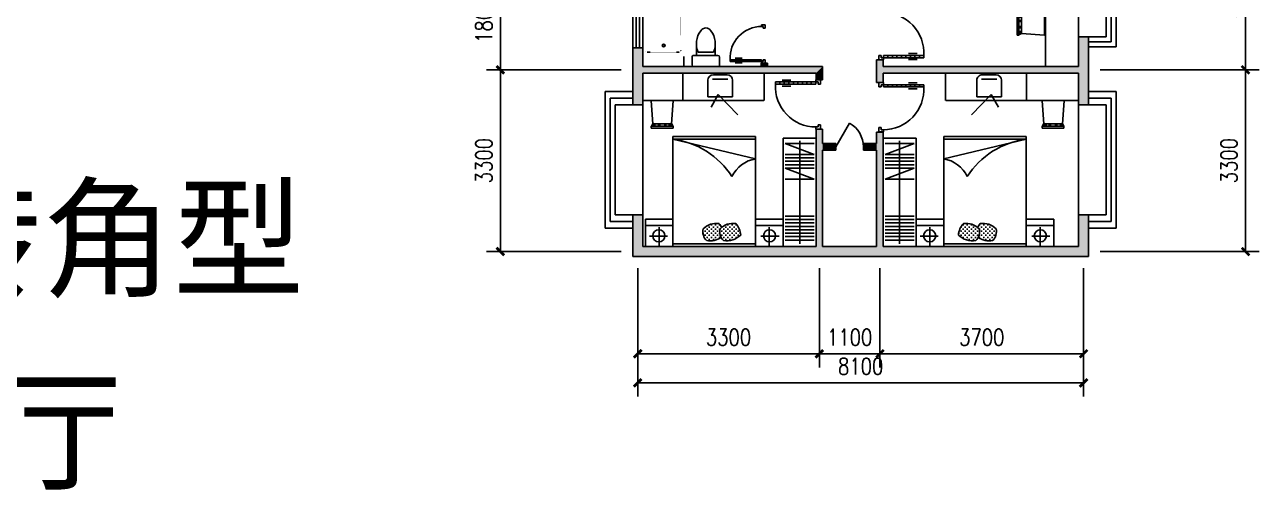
# Model space of a CAD drawing. Header units: millimetres. Extents: x 1106 to 35060, y 402 to 24858.
# Drawn here: x 12628 to 35060, y 402 to 8857 of the extents above; entities that cross this region are included whole.
import ezdxf
from ezdxf.enums import TextEntityAlignment as Align

# ---------------------------------------------------------------- set-up
doc = ezdxf.new("R2010")
doc.units = ezdxf.units.MM
for name, color, linetype in [('DIM', 15, 'Continuous'), ('J', 7, 'Continuous'), ('PUB_H', 13, 'Continuous'), ('TOILET', 7, 'Continuous'), ('W', 2, 'Continuous'), ('WALL', 4, 'Continuous'), ('WC', 10, 'Continuous'), ('WINDOW_TEXT', 7, 'Continuous'), ('轮廓线', 240, 'Continuous')]:
    doc.layers.add(name, color=color, linetype=linetype)
doc.styles.add('DIM_FONT', font='SIMPLEX.shx', dxfattribs={"width": 0.8})
doc.styles.add('SIMPLEX', font='SIMPLEX.SHX')
doc.styles.add('ST', font='SimSun.ttf', dxfattribs={"width": 0.8})
doc.styles.get("Standard").update_dxf_attribs({"font": 'arial.ttf'})
doc.dimstyles.new('DIMN', dxfattribs={"dimtxt": 300, "dimasz": 1, "dimexe": 250, "dimexo": 300, "dimgap": 150, "dimtad": 1, "dimdec": 0, "dimdsep": 46, "dimtxsty": 'DIM_FONT', "dimblk": '_DIMX', "dimblk1": 'ARCHTICK', "dimblk2": 'ARCHTICK', "dimcen": 0.1, "dimclrt": 7, "dimadec": 0, "dimazin": 0, "dimtfac": 1, "dimtdec": 0, "dimtix": 1, "dimtmove": 2, "dimatfit": 3, "dimldrblk": '_DIMX', "dimfxl": 1, "dimtolj": 1, "dimtzin": 0, "dimarcsym": 0})

# ---------------------------------------------------------------- blocks, each defined once
blk = doc.blocks.new('_DBLK')
blk.add_line((-0.5, 0), (0, -0.866))
blk.add_arc((-0.5, 0), 1, 300, 0)
at = {"style": 'SIMPLEX', "flags": 9}
blk.add_attdef('A', text='', height=1, dxfattribs=at).set_placement((0, 1.5), align=Align.MIDDLE)
blk = doc.blocks.new('_DIMX')
at = {"const_width": 50}
blk.add_lwpolyline([(-70, -70), (70, 70)], dxfattribs=at)
blk = doc.blocks.new('*D54')
at = {"layer": 'DEFPOINTS', "color": 0, "transparency": 16777216}
for p in [(27067, 4738), (28167, 2881), (28167, 2881)]:
    blk.add_point(p, dxfattribs=at)
at = {"layer": 'DIM', "color": 0, "lineweight": -2, "transparency": 16777216}
for p, q in [((27067, 4438), (27067, 2631)), ((28167, 3181), (28167, 3131)), ((27068, 2881), (28166, 2881))]:
    blk.add_line(p, q, dxfattribs=at)
at = {"layer": 'DIM', "color": 0, "lineweight": -2, "transparency": 16777216, "rotation": 180}
blk.add_blockref('_DIMX', (27067, 2881), dxfattribs=at)
at = {"layer": 'DIM', "color": 0, "lineweight": -2, "transparency": 16777216}
blk.add_blockref('_DIMX', (28167, 2881), dxfattribs=at)
at = {"layer": 'DIM', "color": 7, "transparency": 16777216, "insert": (27617, 3181), "char_height": 300, "attachment_point": 5, "style": 'DIM_FONT'}
blk.add_mtext('\\A1;1100', dxfattribs=at)
blk = doc.blocks.new('_ARCHTICK')
at = {"color": 0, "linetype": 'ByBlock', "const_width": 0.15}
blk.add_lwpolyline([(-0.5, -0.5), (0.5, 0.5)], dxfattribs=at)
blk = doc.blocks.new('*D55')
at = {"layer": 'DEFPOINTS', "color": 0, "transparency": 16777216}
for p in [(23767, 4438), (31867, 4438), (31867, 2353)]:
    blk.add_point(p, dxfattribs=at)
at = {"layer": 'DIM', "color": 0, "lineweight": -2, "transparency": 16777216}
for p, q in [((23767, 4138), (23767, 2103)), ((31867, 4138), (31867, 2103)), ((23768, 2353), (31866, 2353))]:
    blk.add_line(p, q, dxfattribs=at)
at = {"layer": 'DIM', "color": 0, "lineweight": -2, "transparency": 16777216, "rotation": 180}
blk.add_blockref('_DIMX', (23767, 2353), dxfattribs=at)
at = {"layer": 'DIM', "color": 0, "lineweight": -2, "transparency": 16777216}
blk.add_blockref('_DIMX', (31867, 2353), dxfattribs=at)
at = {"layer": 'DIM', "color": 7, "transparency": 16777216, "insert": (27817, 2653), "char_height": 300, "attachment_point": 5, "style": 'DIM_FONT'}
blk.add_mtext('\\A1;8100', dxfattribs=at)
blk = doc.blocks.new('_B0MWI')
for p, q in [((-0.62, 3.278), (0.62, 3.278)), ((-0.62, 0.5), (-0.62, 3.278)), ((0.62, 0.5), (0.62, 3.278)), ((-0.56, 2.778), (0.56, 2.778)), ((-0.56, 0.5), (-0.56, 2.778)), ((0.56, 0.5), (0.56, 2.778)), ((-0.5, 2.278), (0.5, 2.278)), ((-0.5, 0.5), (-0.5, 2.278)), ((0.5, 0.5), (0.5, 2.278)), ((-0.5, -0.5), (0.5, -0.5))]:
    blk.add_line(p, q)
blk = doc.blocks.new('*D56')
at = {"layer": 'DEFPOINTS', "color": 0, "transparency": 16777216}
for p in [(23767, 8038), (21272, 4738), (23767, 4738)]:
    blk.add_point(p, dxfattribs=at)
at = {"layer": 'DIM', "color": 0, "lineweight": -2, "transparency": 16777216}
for p, q in [((23467, 8038), (21022, 8038)), ((21272, 8037), (21272, 4739)), ((23467, 4738), (21022, 4738))]:
    blk.add_line(p, q, dxfattribs=at)
for p, rotation in [((21272, 8038), 90), ((21272, 4738), 270)]:
    blk.add_blockref('_DIMX', p, dxfattribs=dict(at, rotation=rotation))
at = {"layer": 'DIM', "color": 7, "transparency": 16777216, "insert": (20972, 6388), "char_height": 300, "attachment_point": 5, "rotation": 90, "style": 'DIM_FONT'}
blk.add_mtext('\\A1;3300', dxfattribs=at)
blk = doc.blocks.new('*X14')
at = {"color": 0}
for p, q in [((284850, 2250), (284869, 2250)), ((284859, 2241), (284859, 2259)), ((284888, 2288), (284906, 2288)), ((284897, 2278), (284897, 2297)), ((284925, 2250), (284944, 2250)), ((284933, 2325), (284944, 2325)), ((284934, 2316), (284934, 2326)), ((284934, 2241), (284934, 2259)), ((284962, 2288), (284981, 2288)), ((284972, 2278), (284972, 2297)), ((285000, 2325), (285019, 2325)), ((285000, 2250), (285019, 2250)), ((285009, 2316), (285009, 2334)), ((285009, 2241), (285009, 2259)), ((285038, 2288), (285056, 2288)), ((285047, 2278), (285047, 2297)), ((285075, 2325), (285094, 2325)), ((285075, 2250), (285094, 2250)), ((285084, 2316), (285084, 2334)), ((285084, 2241), (285084, 2259)), ((285112, 2288), (285131, 2288)), ((285122, 2278), (285122, 2297)), ((285150, 2250), (285169, 2250)), ((285159, 2241), (285159, 2259)), ((285188, 2288), (285206, 2288)), ((285197, 2278), (285197, 2297)), ((285225, 2250), (285244, 2250)), ((285234, 2316), (285234, 2323)), ((285234, 2241), (285234, 2259)), ((285240, 2325), (285244, 2325)), ((285262, 2288), (285281, 2288)), ((285272, 2278), (285272, 2297)), ((285300, 2325), (285319, 2325)), ((285300, 2250), (285319, 2250)), ((285309, 2316), (285309, 2334)), ((285309, 2241), (285309, 2259)), ((285338, 2288), (285356, 2288)), ((285347, 2278), (285347, 2297)), ((285375, 2325), (285394, 2325)), ((285375, 2250), (285394, 2250)), ((285384, 2316), (285384, 2334)), ((285384, 2241), (285384, 2259)), ((285412, 2288), (285431, 2288)), ((285422, 2278), (285422, 2297)), ((285450, 2325), (285452, 2325)), ((285450, 2250), (285469, 2250)), ((285459, 2316), (285459, 2316)), ((285459, 2241), (285459, 2259)), ((284817, 2212), (284831, 2212)), ((284822, 2203), (284822, 2222)), ((284850, 2175), (284869, 2175)), ((284856, 2100), (284869, 2100)), ((284859, 2166), (284859, 2184)), ((284859, 2094), (284859, 2109)), ((284888, 2212), (284906, 2212)), ((284888, 2138), (284906, 2138)), ((284888, 2062), (284906, 2062)), ((284897, 2203), (284897, 2222)), ((284897, 2128), (284897, 2147)), ((284897, 2053), (284897, 2072)), ((284925, 2175), (284944, 2175)), ((284925, 2100), (284944, 2100)), ((284934, 2166), (284934, 2184)), ((284934, 2091), (284934, 2109)), ((284962, 2212), (284981, 2212)), ((284962, 2138), (284981, 2138)), ((284962, 2062), (284981, 2062)), ((284972, 2203), (284972, 2222)), ((284972, 2128), (284972, 2147)), ((284972, 2053), (284972, 2072)), ((285000, 2175), (285019, 2175)), ((285000, 2100), (285019, 2100)), ((285009, 2166), (285009, 2184)), ((285009, 2091), (285009, 2109)), ((285038, 2212), (285056, 2212)), ((285038, 2138), (285056, 2138)), ((285038, 2062), (285056, 2062)), ((285047, 2203), (285047, 2222)), ((285047, 2128), (285047, 2147)), ((285047, 2053), (285047, 2072)), ((285075, 2175), (285094, 2175)), ((285075, 2100), (285094, 2100)), ((285084, 2166), (285084, 2184)), ((285084, 2091), (285084, 2109)), ((285112, 2212), (285131, 2212)), ((285112, 2138), (285131, 2138)), ((285122, 2203), (285122, 2222)), ((285122, 2128), (285122, 2147)), ((285150, 2175), (285169, 2175)), ((285150, 2100), (285151, 2100)), ((285159, 2166), (285159, 2184)), ((285159, 2106), (285159, 2109)), ((285163, 2100), (285169, 2100)), ((285188, 2212), (285206, 2212)), ((285188, 2138), (285206, 2138)), ((285188, 2062), (285206, 2062)), ((285197, 2203), (285197, 2222)), ((285197, 2128), (285197, 2147)), ((285197, 2053), (285197, 2072)), ((285225, 2175), (285244, 2175)), ((285225, 2100), (285244, 2100)), ((285234, 2166), (285234, 2184)), ((285234, 2091), (285234, 2109)), ((285262, 2212), (285281, 2212)), ((285262, 2138), (285281, 2138)), ((285262, 2062), (285281, 2062)), ((285272, 2203), (285272, 2222)), ((285272, 2128), (285272, 2147)), ((285272, 2053), (285272, 2072)), ((285300, 2175), (285319, 2175)), ((285300, 2100), (285319, 2100)), ((285309, 2166), (285309, 2184)), ((285309, 2091), (285309, 2109)), ((285338, 2212), (285356, 2212)), ((285338, 2138), (285356, 2138)), ((285338, 2062), (285356, 2062)), ((285347, 2203), (285347, 2222)), ((285347, 2128), (285347, 2147)), ((285347, 2053), (285347, 2072)), ((285375, 2175), (285394, 2175)), ((285375, 2100), (285394, 2100)), ((285384, 2166), (285384, 2184)), ((285384, 2091), (285384, 2109)), ((285412, 2212), (285431, 2212)), ((285412, 2138), (285431, 2138)), ((285422, 2203), (285422, 2222)), ((285422, 2128), (285422, 2147)), ((285450, 2175), (285469, 2175)), ((285450, 2100), (285458, 2100)), ((285459, 2166), (285459, 2184)), ((285459, 2101), (285459, 2109)), ((285488, 2212), (285500, 2212)), ((285488, 2138), (285497, 2138)), ((285497, 2203), (285497, 2222)), ((285497, 2138), (285497, 2147))]:
    blk.add_line(p, q, dxfattribs=at)
blk = doc.blocks.new('_C2ZTH')
for p, q in [((-500, 750), (-500, 1250)), ((0, 1250), (-500, 1250)), ((-385, 750), (-385, 1250)), ((-191, 1178), (-191, 849)), ((0, 750), (0, 1250)), ((-353, 1001), (2, 1001)), ((0, 750), (-500, 750)), ((0, -750), (-500, -750)), ((-500, -750), (-500, -1250)), ((-385, -750), (-385, -1250)), ((-191, -1178), (-191, -849)), ((0, -750), (0, -1250)), ((-353, -1001), (2, -1001)), ((0, -1250), (-500, -1250))]:
    blk.add_line(p, q)
for centre in [(-196, 1006), (-196, -1006)]:
    blk.add_circle(centre, 110)
at = {"layer": 'J'}
for p, q in [((-2000, 750), (-2000, -750)), ((0, 750), (-2000, 750)), ((-1950, -750), (-1594, 750)), ((-1950, -750), (-1950, 750)), ((-50, 750), (-50, -750)), ((0, -750), (0, 750)), ((-2000, -750), (0, -750))]:
    blk.add_line(p, q, dxfattribs=at)
for centre, radius, start, end in [((-1023, 844), 578, 189.3238, 244.457), ((-194, 156), 326, 92.7966, 133.2149), ((-458, 228), 354, 350.3657, 45.5224), ((-468, -936), 1493, 122.587, 172.8499), ((-93, 341), 328, 170.9132, 225.9541), ((-93, 35), 328, 170.9132, 225.9541), ((-194, -151), 326, 118.3278, 133.2149), ((-270, 322), 222, 256.7256, 316.496), ((-458, -78), 354, 350.3657, 34.9896), ((-270, 15), 222, 256.7256, 316.496)]:
    blk.add_arc(centre, radius, start, end, dxfattribs=at)
at = {"layer": 'J', "rotation": 270}
blk.add_blockref('*X14', (-2455, 285295), dxfattribs=at)
at = {"style": 'DIM_FONT', "width": 0.8, "flags": 9}
for tag in ['XSIZE', 'YSIZE']:
    blk.add_attdef(tag, (0, 0), '', height=0.5, dxfattribs=at)
blk = doc.blocks.new('*D57')
at = {"layer": 'DEFPOINTS', "color": 0, "transparency": 16777216}
for p in [(23767, 4738), (27067, 4738), (27067, 2881)]:
    blk.add_point(p, dxfattribs=at)
at = {"layer": 'DIM', "color": 0, "lineweight": -2, "transparency": 16777216}
for p, q in [((23767, 4438), (23767, 2631)), ((27067, 4438), (27067, 2631)), ((23768, 2881), (27066, 2881))]:
    blk.add_line(p, q, dxfattribs=at)
at = {"layer": 'DIM', "color": 0, "lineweight": -2, "transparency": 16777216, "rotation": 180}
blk.add_blockref('_DIMX', (23767, 2881), dxfattribs=at)
at = {"layer": 'DIM', "color": 0, "lineweight": -2, "transparency": 16777216}
blk.add_blockref('_DIMX', (27067, 2881), dxfattribs=at)
at = {"layer": 'DIM', "color": 7, "transparency": 16777216, "insert": (25417, 3181), "char_height": 300, "attachment_point": 5, "style": 'DIM_FONT'}
blk.add_mtext('\\A1;3300', dxfattribs=at)
blk = doc.blocks.new('*D53')
at = {"layer": 'DEFPOINTS', "color": 0, "transparency": 16777216}
for p in [(23767, 9838), (21272, 8038), (23767, 8038)]:
    blk.add_point(p, dxfattribs=at)
at = {"layer": 'DIM', "color": 0, "lineweight": -2, "transparency": 16777216}
for p, q in [((23467, 9838), (21022, 9838)), ((21272, 9837), (21272, 8039)), ((23467, 8038), (21022, 8038))]:
    blk.add_line(p, q, dxfattribs=at)
for p, rotation in [((21272, 9838), 90), ((21272, 8038), 270)]:
    blk.add_blockref('_DIMX', p, dxfattribs=dict(at, rotation=rotation))
at = {"layer": 'DIM', "color": 7, "transparency": 16777216, "insert": (20972, 8938), "char_height": 300, "attachment_point": 5, "rotation": 90, "style": 'DIM_FONT'}
blk.add_mtext('\\A1;1800', dxfattribs=at)
blk = doc.blocks.new('_WBLK')
for p, q in [((-0.5, 0.5), (0.5, 0.5)), ((0.5, 0.167), (-0.5, 0.167)), ((0.5, -0.167), (-0.5, -0.167)), ((-0.5, -0.5), (0.5, -0.5))]:
    blk.add_line(p, q)
at = {"layer": 'WINDOW_TEXT', "style": 'SIMPLEX', "flags": 9}
blk.add_attdef('A', text='', height=1, dxfattribs=at).set_placement((0, 1.5), align=Align.MIDDLE)
blk = doc.blocks.new('M_E4')
for p, q in [((670, -80), (670, -137)), ((670, -86), (670, -97)), ((670, -663), (670, -614))]:
    blk.add_line(p, q)
at = {"const_width": 1.5}
for points in [[(-750, -750), (-750, 0)], [(-750, 0), (750, 0)], [(750, 0), (750, -750)], [(608, -56), (640, -56)], [(670, -90), (670, -656)], [(670, -663), (670, -655)], [(750, -750), (-750, -750)]]:
    blk.add_lwpolyline(points, dxfattribs=at)
for points in [[(-399, -56, 0.930688), (-388, -693, 0.930688)], [(670, -86, 0.414214), (640, -56, 0.414214)], [(670, -90, 0.041784), (670, -85, 0.412615)], [(640, -693, 0.414214), (670, -663, 0.414214)]]:
    blk.add_lwpolyline(points, format="xyb", dxfattribs=at)
at = {"const_width": 1.5, "flags": 128}
for points in [[(-399, -56), (608, -56)], [(-399, -694), (645, -692)]]:
    blk.add_lwpolyline(points, dxfattribs=at)
for radius in [25, 23]:
    blk.add_circle((550, -381), radius)
blk.add_arc((640, -663), 30, 270, 280.176)
at = {"width": 0.8, "flags": 9}
for tag in ['XSIZE', 'YSIZE']:
    blk.add_attdef(tag, (0, 0), '', height=0.5, dxfattribs=at)
blk = doc.blocks.new('M_E24TTP')
at = {"layer": 'TOILET', "color": 7}
for p, q in [((-170, 200), (-170, 430)), ((-140, 260), (140, 260)), ((170, 200), (170, 430)), ((-250, 30), (-250, 170)), ((-220, 200), (220, 200)), ((220, 0), (-220, 0)), ((250, 170), (250, 30))]:
    blk.add_line(p, q, dxfattribs=at)
for centre, radius, start, end in [((0, 590), 110, 33.4509, 146.5491), ((227, 413), 398, 143.3619, 202.5495), ((-227, 413), 398, 337.4505, 36.6381), ((-220, 170), 30, 90, 180), ((-220, 30), 30, 180, 270), ((220, 170), 30, 0, 90), ((220, 30), 30, 270, 0)]:
    blk.add_arc(centre, radius, start, end, dxfattribs=at)
at = {"style": 'DIM_FONT', "width": 0.8, "flags": 9}
for tag in ['XSIZE', 'YSIZE']:
    blk.add_attdef(tag, (0, 0), '', height=0.5, dxfattribs=at)
blk = doc.blocks.new('M_C4')
for p, q in [((100, 250), (350, 250)), ((0, -150), (0, 150)), ((363, 169), (84, 169)), ((450, 150), (450, -150)), ((450, -150), (0, -150)), ((187, -107), (57, -336)), ((187, -107), (547, -475))]:
    blk.add_line(p, q)
for centre, start, end in [((100, 150), 90, 180), ((350, 150), 0, 90)]:
    blk.add_arc(centre, 100, start, end)
at = {"flags": 9}
for tag in ['XSIZE', 'YSIZE']:
    blk.add_attdef(tag, (0, 0), '', height=0.5, dxfattribs=at)
at = {"width": 0.8, "flags": 9}
for tag in ['YSIZE', 'XSIZE', 'XSIZE', 'YSIZE']:
    blk.add_attdef(tag, (225, -150), '', height=0.5, dxfattribs=at)
blk = doc.blocks.new('M_C15')
at = {"linetype": 'Continuous'}
for p, q in [((-195, 500), (-195, 466)), ((-195, 500), (200, 500)), ((-195, 467), (-168, 416)), ((200, 466), (-195, 466)), ((-153, 467), (-153, 417)), ((-125, 467), (-125, 417)), ((-66, 467), (-66, 417)), ((-45, 467), (-45, 417)), ((47, 467), (47, 417)), ((71, 467), (71, 417)), ((135, 467), (135, 417)), ((159, 467), (159, 417)), ((173, 417), (199, 467)), ((200, 500), (200, 466)), ((-197, 1), (-168, 418)), ((-170, 418), (173, 418)), ((202, 1), (173, 418)), ((200, 0), (-200, 0))]:
    blk.add_line(p, q, dxfattribs=at)
at = {"width": 0.8, "flags": 9}
for tag in ['XSIZE', 'YSIZE']:
    blk.add_attdef(tag, (0, 0), '', height=0.5, dxfattribs=at)
blk = doc.blocks.new('M_A24LXR')
for p, q in [((-0.494, 0.753), (-0.494, 0.578)), ((-0.455, 0.071), (-0.455, 0.888)), ((-0.455, 0.888), (-0.41, 0.888)), ((-0.455, 0.797), (-0.41, 0.797)), ((-0.41, 0.888), (-0.41, 0.071)), ((-0.371, 0.753), (-0.371, 0.578)), ((-0.455, 0.707), (-0.41, 0.707)), ((-0.455, 0.616), (-0.41, 0.616)), ((-0.455, 0.525), (-0.41, 0.525)), ((-0.455, 0.434), (-0.41, 0.434)), ((-0.455, 0.343), (-0.41, 0.343)), ((-0.455, 0.253), (-0.41, 0.253)), ((-0.501, 0.071), (-0.455, 0.071)), ((-0.501, -0.02), (-0.501, 0.071)), ((-0.455, 0.162), (-0.41, 0.162)), ((-0.41, 0.071), (-0.455, 0.071)), ((-0.455, 0.071), (-0.455, 0.026)), ((-0.455, 0.026), (-0.41, 0.026)), ((-0.41, 0.026), (-0.41, -0.02)), ((0.453, 0.026), (0.407, 0.026)), ((0.407, 0.026), (0.407, -0.02)), ((0.498, 0.071), (0.453, 0.071)), ((0.453, 0.071), (0.453, 0.026)), ((0.498, -0.02), (0.498, 0.071)), ((-0.501, -0.02), (-0.501, -0.02)), ((-0.41, -0.02), (-0.501, -0.02)), ((0.407, -0.02), (0.498, -0.02)), ((0.498, -0.02), (0.498, -0.02))]:
    blk.add_line(p, q)
blk.add_arc((-0.364, 0.072), 0.817, 359.9115, 93.1848)
blk = doc.blocks.new('*D62')
at = {"layer": 'DEFPOINTS', "color": 0, "transparency": 16777216}
for p in [(31867, 8038), (31867, 4738), (34810, 4738)]:
    blk.add_point(p, dxfattribs=at)
at = {"layer": 'DIM', "color": 0, "lineweight": -2, "transparency": 16777216}
for p, q in [((32167, 8038), (35060, 8038)), ((34810, 8037), (34810, 4739)), ((32167, 4738), (35060, 4738))]:
    blk.add_line(p, q, dxfattribs=at)
for p, rotation in [((34810, 8038), 90), ((34810, 4738), 270)]:
    blk.add_blockref('_DIMX', p, dxfattribs=dict(at, rotation=rotation))
at = {"layer": 'DIM', "color": 7, "transparency": 16777216, "insert": (34510, 6388), "char_height": 300, "attachment_point": 5, "rotation": 90, "style": 'DIM_FONT'}
blk.add_mtext('\\A1;3300', dxfattribs=at)
blk = doc.blocks.new('*D63')
at = {"layer": 'DEFPOINTS', "color": 0, "transparency": 16777216}
for p in [(31867, 4738), (28167, 2881), (31867, 2881)]:
    blk.add_point(p, dxfattribs=at)
at = {"layer": 'DIM', "color": 0, "lineweight": -2, "transparency": 16777216}
for p, q in [((31867, 4438), (31867, 2631)), ((28167, 3181), (28167, 3131)), ((28168, 2881), (31866, 2881))]:
    blk.add_line(p, q, dxfattribs=at)
at = {"layer": 'DIM', "color": 0, "lineweight": -2, "transparency": 16777216, "rotation": 180}
blk.add_blockref('_DIMX', (28167, 2881), dxfattribs=at)
at = {"layer": 'DIM', "color": 0, "lineweight": -2, "transparency": 16777216}
blk.add_blockref('_DIMX', (31867, 2881), dxfattribs=at)
at = {"layer": 'DIM', "color": 7, "transparency": 16777216, "insert": (30017, 3181), "char_height": 300, "attachment_point": 5, "style": 'DIM_FONT'}
blk.add_mtext('\\A1;3700', dxfattribs=at)
blk = doc.blocks.new('*D70')
at = {"layer": 'DEFPOINTS', "color": 0, "transparency": 16777216}
for p in [(32167, 10738), (31867, 8038), (34810, 8038)]:
    blk.add_point(p, dxfattribs=at)
at = {"layer": 'DIM', "color": 0, "lineweight": -2, "transparency": 16777216}
for p, q in [((32467, 10738), (35060, 10738)), ((34810, 10737), (34810, 8039)), ((32167, 8038), (35060, 8038))]:
    blk.add_line(p, q, dxfattribs=at)
for p, rotation in [((34810, 10738), 90), ((34810, 8038), 270)]:
    blk.add_blockref('_DIMX', p, dxfattribs=dict(at, rotation=rotation))
at = {"layer": 'DIM', "color": 7, "transparency": 16777216, "insert": (34510, 9388), "char_height": 300, "attachment_point": 5, "rotation": 90, "style": 'DIM_FONT'}
blk.add_mtext('\\A1;2700', dxfattribs=at)

msp = doc.modelspace()

# ---------------------------------------------------------------- linework, layer by layer
at = {"layer": 'DIM'}
for p, q in [((24606.6, 8277.9), (24606.6, 8097.9)), ((27066.6, 4437.9), (27066.6, 2630.6)), ((28166.6, 4437.9), (28166.6, 2630.6))]:
    msp.add_line(p, q, dxfattribs=at)
at = {"layer": 'J'}
for p, q in [((31176.6, 8097.9), (31176.6, 9677.9)), ((24589, 7477.9), (24589, 7977.9)), ((26062, 7477.9), (26062, 7977.9)), ((29356.8, 7477.9), (29356.8, 7977.9)), ((30829.7, 7477.9), (30829.7, 7977.9)), ((26057.1, 7477.9), (23856.6, 7477.9)), ((29361.7, 7477.9), (31776.6, 7477.9)), ((26406.6, 4827.9), (26406.6, 6794.2)), ((27006.6, 6794.2), (26406.6, 6794.2)), ((26712.1, 4879.8), (26712.1, 6746.6)), ((28226.6, 6794.2), (28826.6, 6794.2)), ((28521.2, 4879.8), (28521.2, 6746.6)), ((28826.6, 4827.9), (28826.6, 6794.2)), ((26971.7, 6500.7), (26445.5, 6701.5)), ((26445.5, 6701.5), (26971.7, 6701.5)), ((28787.8, 6701.5), (28261.6, 6701.5)), ((28261.6, 6500.7), (28787.8, 6701.5)), ((26445.5, 6500.7), (26971.7, 6500.7)), ((26445.5, 6438.4), (26971.7, 6438.4)), ((26445.5, 6376), (26971.7, 6376)), ((26445.5, 6313.7), (26971.7, 6313.7)), ((28787.8, 6500.7), (28261.6, 6500.7)), ((28787.8, 6438.4), (28261.6, 6438.4)), ((28787.8, 6376), (28261.6, 6376)), ((28787.8, 6313.7), (28261.6, 6313.7)), ((26971.7, 6054), (26445.5, 6251.3)), ((26445.5, 6251.3), (26971.7, 6251.3)), ((28787.8, 6251.3), (28261.6, 6251.3)), ((28261.6, 6054), (28787.8, 6251.3)), ((26445.5, 6054), (26971.7, 6054)), ((28787.8, 6054), (28261.6, 6054)), ((26445.5, 5382), (26971.7, 5382)), ((26445.5, 5319.6), (26971.7, 5319.6)), ((26445.5, 5257.3), (26971.7, 5257.3)), ((26445.5, 5195), (26971.7, 5195)), ((28787.8, 5382), (28261.6, 5382)), ((28787.8, 5319.6), (28261.6, 5319.6)), ((28787.8, 5257.3), (28261.6, 5257.3)), ((28787.8, 5195), (28261.6, 5195)), ((26445.5, 5132.6), (26971.7, 5132.6)), ((26445.5, 5070.3), (26971.7, 5070.3)), ((26445.5, 5007.9), (26971.7, 5007.9)), ((26445.5, 4945.6), (26971.7, 4945.6)), ((28787.8, 5132.6), (28261.6, 5132.6)), ((28787.8, 5070.3), (28261.6, 5070.3)), ((28787.8, 5007.9), (28261.6, 5007.9)), ((28787.8, 4945.6), (28261.6, 4945.6))]:
    msp.add_line(p, q, dxfattribs=at)
at = {"layer": 'PUB_H'}
for points in [[(31776.6, 8637.9), (31956.6, 8637.9), (31776.6, 8097.9), (31956.6, 7402.9)], [(23856.6, 7977.9), (23676.6, 8437.9), (23856.6, 8097.9), (23856.6, 8437.9)], [(23856.6, 7402.9), (23676.6, 7402.9), (23856.6, 7977.9), (23676.6, 8437.9)], [(27126.6, 8097.9), (27006.6, 7977.9), (23856.6, 8097.9), (23856.6, 7977.9)], [(26006.6, 8097.9), (26006.6, 8157.9), (26126.6, 8097.9), (26126.6, 8157.9)], [(27126.6, 7857.9), (27006.6, 7857.9), (27126.6, 8097.9), (27006.6, 7977.9)], [(28106.6, 8217.9), (28226.6, 8217.9), (28106.6, 7807.9), (28226.6, 8097.9)], [(28106.6, 7807.9), (28226.6, 8097.9), (28226.6, 7807.9)], [(28226.6, 8097.9), (31776.6, 8097.9), (28226.6, 7977.9), (31776.6, 7977.9)], [(31776.6, 8097.9), (31956.6, 7402.9), (31776.6, 7977.9), (31776.6, 7402.9)], [(27126.6, 6957.9), (27126.6, 6697.9), (27006.6, 6957.9), (27006.6, 4827.9)], [(28226.6, 6907.9), (28226.6, 4827.9), (28106.6, 6907.9), (28106.6, 6697.9)], [(27126.6, 6697.9), (27126.6, 6577.9), (27006.6, 4827.9), (27126.6, 4827.9)], [(27366.6, 6697.9), (27366.6, 6577.9), (27126.6, 6697.9), (27126.6, 6577.9)], [(27866.6, 6577.9), (27866.6, 6697.9), (28106.6, 6577.9), (28106.6, 6697.9)], [(28106.6, 6697.9), (28226.6, 4827.9), (28106.6, 6577.9)], [(28106.6, 4827.9), (28106.6, 6577.9), (28226.6, 4827.9)], [(23676.6, 5402.9), (23856.6, 5402.9), (23676.6, 4647.9), (23856.6, 4827.9)], [(31956.6, 5402.9), (31956.6, 4647.9), (31776.6, 5402.9), (31776.6, 4827.9)], [(23676.6, 4647.9), (23856.6, 4827.9), (28226.6, 4827.9)], [(31956.6, 4647.9), (23676.6, 4647.9), (31776.6, 4827.9), (28226.6, 4827.9)]]:
    msp.add_solid(points, dxfattribs=at)
at = {"layer": 'WALL'}
for p, q in [((31776.6, 8097.9), (31776.6, 8637.9)), ((31776.6, 8637.9), (31956.6, 8637.9)), ((31956.6, 7402.9), (31956.6, 8637.9)), ((23676.6, 8437.9), (23676.6, 7402.9)), ((23856.6, 8437.9), (23676.6, 8437.9)), ((23856.6, 8437.9), (23856.6, 8097.9)), ((23856.6, 8097.9), (27006.6, 8097.9)), ((26006.6, 8097.9), (26006.6, 8157.9)), ((26006.6, 8157.9), (26126.6, 8157.9)), ((26126.6, 8097.9), (26126.6, 8157.9)), ((27006.6, 8097.9), (27126.6, 8097.9)), ((27126.6, 8097.9), (27126.6, 7857.9)), ((28226.6, 8217.9), (28106.6, 8217.9)), ((28106.6, 7807.9), (28106.6, 8217.9)), ((28226.6, 8097.9), (28226.6, 8217.9)), ((28226.6, 8097.9), (31776.6, 8097.9)), ((23856.6, 7977.9), (27006.6, 7977.9)), ((23856.6, 7977.9), (23856.6, 7402.9)), ((27006.6, 7977.9), (27006.6, 7857.9)), ((27006.6, 7857.9), (27126.6, 7857.9)), ((28226.6, 7977.9), (31776.6, 7977.9)), ((28226.6, 7807.9), (28226.6, 7977.9)), ((31776.6, 7402.9), (31776.6, 7977.9)), ((28226.6, 7807.9), (28106.6, 7807.9)), ((23856.6, 7402.9), (23676.6, 7402.9)), ((31776.6, 7402.9), (31956.6, 7402.9)), ((27006.6, 6957.9), (27006.6, 4827.9)), ((27006.6, 6957.9), (27126.6, 6957.9)), ((27126.6, 6957.9), (27126.6, 6697.9)), ((28226.6, 6907.9), (28106.6, 6907.9)), ((28106.6, 6697.9), (28106.6, 6907.9)), ((28226.6, 4827.9), (28226.6, 6907.9)), ((27366.6, 6697.9), (27126.6, 6697.9)), ((27126.6, 6577.9), (27126.6, 4827.9)), ((27366.6, 6577.9), (27126.6, 6577.9)), ((27366.6, 6697.9), (27366.6, 6577.9)), ((28106.6, 6697.9), (27866.6, 6697.9)), ((27866.6, 6697.9), (27866.6, 6577.9)), ((28106.6, 6577.9), (27866.6, 6577.9)), ((28106.6, 4827.9), (28106.6, 6577.9)), ((23676.6, 5402.9), (23676.6, 4647.9)), ((23856.6, 5402.9), (23676.6, 5402.9)), ((23856.6, 5402.9), (23856.6, 4827.9)), ((31776.6, 4827.9), (31776.6, 5402.9)), ((31776.6, 5402.9), (31956.6, 5402.9)), ((31956.6, 4647.9), (31956.6, 5402.9)), ((27006.6, 4827.9), (23856.6, 4827.9)), ((28106.6, 4827.9), (27126.6, 4827.9)), ((31776.6, 4827.9), (28226.6, 4827.9)), ((31956.6, 4647.9), (23676.6, 4647.9))]:
    msp.add_line(p, q, dxfattribs=at)
at = {"layer": '轮廓线'}
for p, q in [((32456.6, 8457.9), (32456.6, 10317.9)), ((23676.6, 9897.9), (23676.6, 7642.9)), ((31956.6, 7642.9), (31956.6, 8457.9)), ((31956.6, 8457.9), (32456.6, 8457.9)), ((23676.6, 7642.9), (23176.6, 7642.9)), ((23176.6, 7642.9), (23176.6, 5162.9)), ((32456.6, 7642.9), (31956.6, 7642.9)), ((32456.6, 5162.9), (32456.6, 7642.9)), ((23176.6, 5162.9), (23676.6, 5162.9)), ((23676.6, 5162.9), (23676.6, 4647.9)), ((31956.6, 4647.9), (31956.6, 5162.9)), ((31956.6, 5162.9), (32456.6, 5162.9)), ((23676.6, 4647.9), (31956.6, 4647.9))]:
    msp.add_line(p, q, dxfattribs=at)

# ---------------------------------------------------------------- block references
at = {"layer": 'DIM', "xscale": -1, "rotation": 89.99999999999952}
msp.add_blockref('M_E4', (23856.6, 9027.9), dxfattribs=at)
at = {"layer": 'J', "xscale": -1}
for name, p, rotation in [('M_C15', (31159.5, 8869.9), 89.99999999999952), ('M_C4', (30377.3, 7698), 359.9999999999996), ('M_C15', (31310.4, 7477.9), 180), ('_C2ZTH', (30076.6, 4827.9), 89.99999999999952)]:
    msp.add_blockref(name, p, dxfattribs=dict(at, rotation=rotation))
at = {"layer": 'J'}
msp.add_blockref('M_C4', (25041.4, 7698), dxfattribs=at)
for name, p, rotation in [('M_C15', (24213.7, 7477.9), 179.9999999999996), ('_C2ZTH', (25156.6, 4827.9), 269.9999999999996)]:
    msp.add_blockref(name, p, dxfattribs=dict(at, rotation=rotation))
at = {"layer": 'W'}
for name, p, xscale, yscale, zscale, rotation in [('_B0MWI', (31866.6, 9387.9), -1500, 180, 1500, 269.9999999999996), ('_WBLK', (23766.6, 8937.9), -1000, 180, 1000, 89.99999999999952), ('M_A24LXR', (28166.6, 8667.9), 900, -900, 900, 89.99999999999952), ('M_A24LXR', (26066.6, 8507.9), -700, -700, 700, 269.9999999999996), ('M_A24LXR', (27066.6, 7407.9), -900, 900, 900, 89.99999999999952), ('_B0MWI', (23766.6, 6402.9), -2000, 180, 2000, 89.99999999999952), ('M_A24LXR', (28166.6, 7357.9), -900, -900, 900, 89.99999999999952), ('_B0MWI', (31866.6, 6402.9), -2000, 180, 2000, 269.9999999999996), ('_DBLK', (27616.6, 6637.9), -500, 500, 500, 179.9999999999996)]:
    msp.add_blockref(name, p, dxfattribs=dict(at, xscale=xscale, yscale=yscale, zscale=zscale, rotation=rotation))
at = {"layer": 'WC', "xscale": -1, "rotation": 359.9999999999996}
msp.add_blockref('M_E24TTP', (25004.4, 8097.9), dxfattribs=at)

# ---------------------------------------------------------------- texts
at = {"style": 'ST'}
for s, p in [('一梯两户转角型', (1001.1, 4098)), ('三房两厅', (4846.5, 595))]:
    msp.add_text(s, height=1750, dxfattribs=at).set_placement(p)

# ---------------------------------------------------------------- dimensions: what is measured, and where the dimension line sits
at = {"layer": 'DIM'}
for base, p1, p2, angle, picture, middle in [((34810.3, 8037.9), (32166.6, 10737.9), (31866.6, 8037.9), 270, '*D70', (34510.3, 9387.9)), ((21271.6, 8037.9), (23766.6, 9837.9), (23766.6, 8037.9), 270, '*D53', (20971.6, 8937.9)), ((21271.6, 4737.9), (23766.6, 8037.9), (23766.6, 4737.9), 270, '*D56', (20971.6, 6387.9)), ((34810.3, 4737.9), (31866.6, 8037.9), (31866.6, 4737.9), 270, '*D62', (34510.3, 6387.9)), ((27066.6, 2880.6), (23766.6, 4737.9), (27066.6, 4737.9), 180, '*D57', (25416.6, 3180.6)), ((28166.6, 2880.6), (27066.6, 4737.9), (28166.6, 2880.6), 180, '*D54', (27616.6, 3180.6)), ((31866.6, 2880.6), (28166.6, 2880.6), (31866.6, 4737.9), 180, '*D63', (30016.6, 3180.6)), ((31866.6, 2352.7), (23766.6, 4437.9), (31866.6, 4437.9), 180, '*D55', (27816.6, 2652.7))]:
    dim = msp.add_linear_dim(base=base, p1=p1, p2=p2, angle=angle, dimstyle='DIMN', dxfattribs=at)
    dim.commit()
    dim.dimension.update_dxf_attribs({"geometry": picture, "text_midpoint": middle})

doc.saveas('drawing.dxf')
